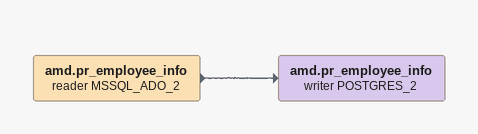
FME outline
amd.pr_employee_info (reader MSSQL_ADO_2)
    -> amd.pr_employee_info (writer POSTGRES_2)
amd.pr_employee_info (writer POSTGRES_2)
